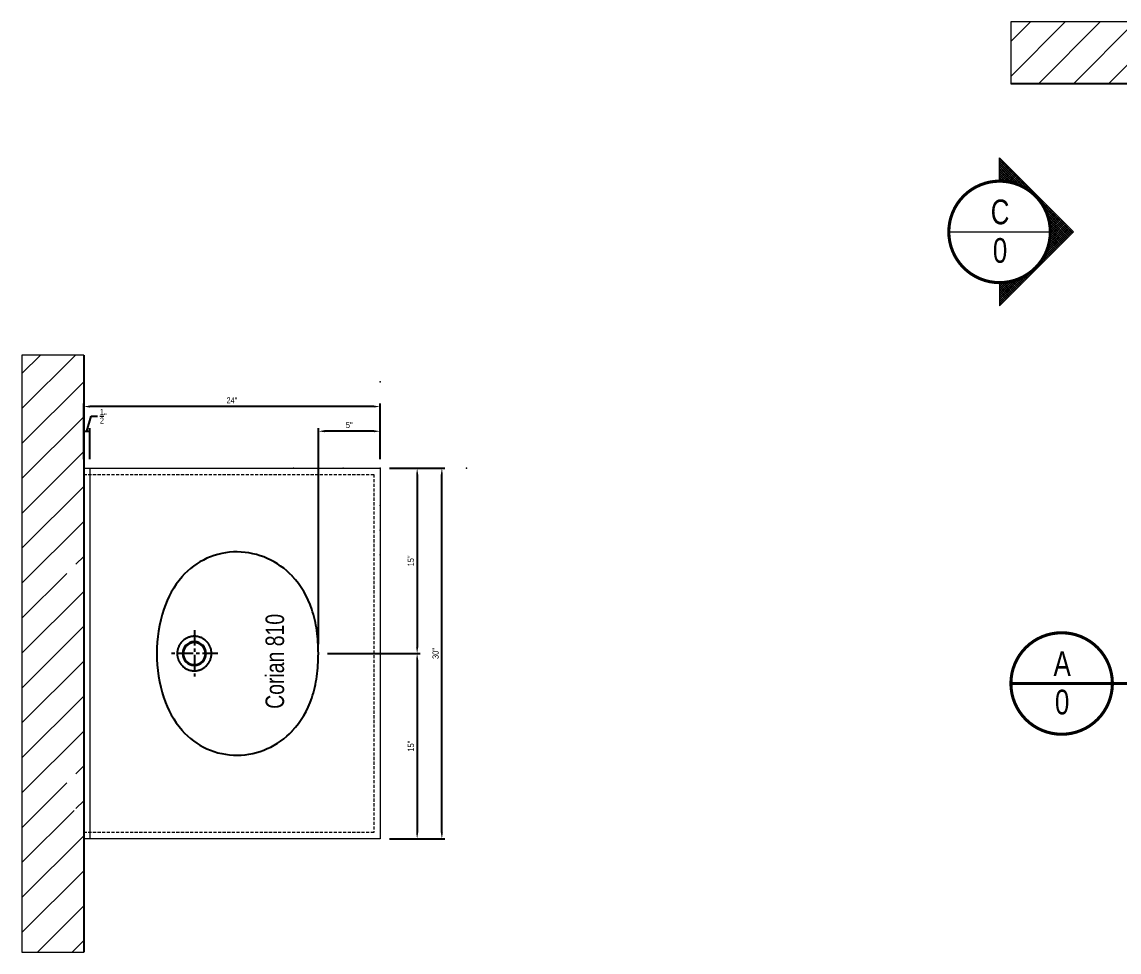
# Model space of a CAD drawing. Header units: inches. Extents: x 63 to 395, y 219 to 477.
# Drawn here: x 69.8 to 158.7, y 311.8 to 387.1 of the extents above; entities that cross this region are included whole.
import ezdxf
from ezdxf.enums import TextEntityAlignment as Align

# ---------------------------------------------------------------- set-up
doc = ezdxf.new("R2010")
doc.units = ezdxf.units.IN
doc.header["$MEASUREMENT"] = 0
for name, pattern in [('CENTER', [2, 1.25, -0.25, 0.25, -0.25]), ('HIDDEN', [0.375, 0.25, -0.125]), ('HIDDEN2', [0.1875, 0.125, -0.0625])]:
    doc.linetypes.add(name, pattern=pattern)
doc.layers.get('Defpoints').update_dxf_attribs({"color": 253})
for name, color, linetype in [('10', 7, 'Continuous'), ('Dim', 7, 'Continuous'), ('Hatch', 3, 'Continuous'), ('Hidden', 3, 'HIDDEN')]:
    doc.layers.add(name, color=color, linetype=linetype)
doc.layers.add('Key-in', color=5, linetype='HIDDEN2', lineweight=20)
doc.layers.add('Object lines', color=7, linetype='Continuous', lineweight=35)
doc.styles.add('AMI_T04', font='ARIALUNI.TTF', dxfattribs={"width": 0.75, "height": 0.5})
doc.styles.get("Standard").update_dxf_attribs({"font": 'ARIALUNI.TTF', "width": 0.75, "height": 1})
doc.dimstyles.new('AMI_D04', dxfattribs={"dimscale": 4, "dimtxt": 0.5, "dimasz": 0.125, "dimexe": 0.0625, "dimexo": 0.1875, "dimgap": 0.0625, "dimtad": 1, "dimdec": 4, "dimzin": 0, "dimdsep": 46, "dimlunit": 5, "dimtxsty": 'AMI_T04', "dimcen": 0.125, "dimclrd": 256, "dimclre": 256, "dimclrt": 256, "dimazin": 2, "dimtfac": 1, "dimtdec": 4, "dimtmove": 2, "dimatfit": 3, "dimfxl": 1, "dimtolj": 1, "dimtzin": 0, "dimarcsym": 2})
doc.dimstyles.new('AMI_D04_Leader', dxfattribs={"dimscale": 4, "dimtxt": 0.5, "dimasz": 0.125, "dimexe": 0.0625, "dimexo": 0.1875, "dimgap": 0.0625, "dimtad": 0, "dimdec": 4, "dimzin": 0, "dimdsep": 46, "dimlunit": 5, "dimtxsty": 'AMI_T04', "dimcen": 0.125, "dimclrd": 256, "dimclre": 256, "dimclrt": 256, "dimazin": 2, "dimtfac": 1, "dimtdec": 4, "dimtmove": 1, "dimatfit": 3, "dimfxl": 1, "dimtolj": 1, "dimtzin": 0, "dimarcsym": 2})

# ---------------------------------------------------------------- blocks, each defined once
blk = doc.blocks.new('*U89')
at = {"layer": '10', "linetype": 'Continuous'}
for centre, major_axis, start_param, end_param in [((-0.112, -8.109), (0, -11.145), 3.131476, 3.46003), ((0.113, -8.109), (0, 11.145), 5.964748, 6.293302), ((-1.145, -4.91), (0, -7.783), 3.462316, 3.850012), ((1.146, -4.91), (0, 7.783), 5.574766, 5.962462), ((-2.378, -3.427), (0, -5.855), 3.854075, 4.72122), ((0, 0), (0, -0.959), 0, 6.283175), ((0, 0), (0, -0.894), 0, 6.283175), ((2.379, -3.427), (0, 5.855), 4.703558, 5.570703), ((-2.003, -3.39), (0, -6.23), 4.725916, 5.529821), ((2.004, -3.39), (0, 6.23), 3.894957, 4.698862), ((-1.32, -2.583), (0, -7.286), 5.536268, 5.964129), ((1.321, -2.583), (0, 7.286), 3.460649, 3.88851), ((-0.556, -0.36), (0, -9.637), 5.961498, 6.147802), ((0.557, -0.36), (0, 9.637), 3.276976, 3.46328), ((0.033, 3.758), (0, -13.796), 6.145856, 6.280801), ((-0.032, 3.758), (0, 13.796), 3.143977, 3.278922)]:
    blk.add_ellipse(centre, major_axis=major_axis, ratio=0.999511, start_param=start_param, end_param=end_param, dxfattribs=at)
for points, knots in [([(0.079, 1.392), (0.048, 1.392), (-0.011, 1.392), (-0.098, 1.388), (-0.176, 1.384), (-0.247, 1.372), (-0.321, 1.356), (-0.396, 1.337), (-0.478, 1.309), (-0.568, 1.274), (-0.659, 1.227), (-0.757, 1.168), (-0.855, 1.101), (-0.949, 1.019), (-1.039, 0.932), (-1.114, 0.842), (-1.177, 0.756), (-1.228, 0.669), (-1.279, 0.571), (-1.322, 0.465), (-1.353, 0.359), (-1.377, 0.253), (-1.389, 0.159), (-1.396, 0.076), (-1.396, 0.025), (-1.396, -0.002)], [0, 0, 0, 0, 0.042198, 0.07968, 0.113078, 0.144629, 0.176823, 0.210996, 0.248435, 0.290372, 0.337189, 0.386632, 0.438571, 0.494804, 0.552153, 0.602591, 0.648109, 0.692395, 0.738741, 0.790089, 0.842757, 0.889239, 0.930291, 0.966877, 1, 1, 1, 1]), ([(1.397, -0.002), (1.397, 0.025), (1.397, 0.076), (1.39, 0.163), (1.378, 0.253), (1.354, 0.355), (1.323, 0.461), (1.28, 0.567), (1.233, 0.665), (1.174, 0.756), (1.111, 0.846), (1.04, 0.928), (0.958, 1.015), (0.864, 1.093), (0.766, 1.164), (0.668, 1.223), (0.569, 1.27), (0.467, 1.313), (0.361, 1.348), (0.259, 1.372), (0.165, 1.384), (0.106, 1.388), (0.079, 1.392)], [0, 0, 0, 0, 0.036174, 0.07551, 0.119045, 0.167956, 0.221928, 0.276802, 0.329212, 0.379673, 0.42972, 0.481701, 0.538248, 0.59848, 0.656082, 0.709119, 0.758974, 0.811189, 0.866318, 0.916486, 0.960607, 1, 1, 1, 1]), ([(-1.396, -0.002), (-1.396, -0.014), (-1.396, -0.045), (-1.396, -0.088), (-1.389, -0.14), (-1.385, -0.194), (-1.373, -0.257), (-1.357, -0.324), (-1.338, -0.399), (-1.314, -0.477), (-1.279, -0.556), (-1.239, -0.638), (-1.192, -0.721), (-1.137, -0.807), (-1.071, -0.889), (-1, -0.968), (-0.926, -1.039), (-0.855, -1.097), (-0.78, -1.152), (-0.698, -1.203), (-0.608, -1.251), (-0.498, -1.302), (-0.376, -1.341), (-0.231, -1.376), (-0.129, -1.388), (-0.074, -1.388)], [0, 0, 0, 0, 0.019836, 0.041551, 0.065451, 0.091835, 0.121007, 0.153274, 0.188963, 0.228223, 0.270163, 0.31328, 0.358287, 0.405844, 0.456315, 0.509319, 0.557475, 0.600147, 0.642319, 0.687071, 0.736603, 0.792315, 0.853985, 0.922751, 1, 1, 1, 1]), ([(-0.074, -1.388), (-0.023, -1.392), (0.079, -1.392), (0.22, -1.376), (0.346, -1.349), (0.456, -1.317), (0.554, -1.278), (0.64, -1.235), (0.715, -1.192), (0.777, -1.152), (0.832, -1.113), (0.887, -1.07), (0.934, -1.031), (0.985, -0.984), (1.036, -0.929), (1.091, -0.862), (1.15, -0.787), (1.205, -0.701), (1.264, -0.595), (1.315, -0.477), (1.358, -0.336), (1.39, -0.175), (1.397, -0.061), (1.397, -0.002)], [0, 0, 0, 0, 0.069703, 0.132234, 0.188556, 0.23953, 0.285998, 0.328372, 0.365994, 0.399276, 0.429533, 0.458125, 0.486498, 0.516401, 0.549642, 0.58668, 0.627807, 0.674003, 0.726187, 0.784435, 0.848745, 0.919998, 1, 1, 1, 1])]:
    blk.add_open_spline(points, degree=3, knots=knots, dxfattribs=at)
at = {"layer": 'Defpoints', "linetype": 'CENTER'}
for p, q in [((0, -1.908), (0, 1.908)), ((1.896, 0.002), (-1.895, 0.002))]:
    blk.add_line(p, q, dxfattribs=at)
at = {"layer": 'Defpoints'}
blk.add_point((0, 0), dxfattribs=at)
at = {"layer": 'Defpoints', "insert": (-4.476, -5.762), "char_height": 1.5, "width": 11.25987, "attachment_point": 1}
blk.add_mtext('Corian 810', dxfattribs=at)
blk = doc.blocks.new('A$C75D17F70')
at = {"layer": 'Key-in', "color": 2, "linetype": 'Continuous', "lineweight": 18}
for p in [(0, 1.75), (0, 1.25), (0, 0.75), (-1.75, 0), (-1.25, 0), (-0.75, 0), (0, 0), (0.75, 0), (1.25, 0), (1.75, 0), (0, -0.75), (0, -1.25), (0, -1.75)]:
    blk.add_point(p, dxfattribs=at)
blk = doc.blocks.new('*D91')
at = {"layer": 'Defpoints', "color": 0, "lineweight": 18, "transparency": 16777216}
for p in [(93.843, 353.959), (98.843, 350.959), (93.843, 335.959)]:
    blk.add_point(p, dxfattribs=at)
at = {"layer": 'Dim', "lineweight": -2, "transparency": 16777216}
for p, q in [((93.843, 336.709), (93.843, 354.209)), ((98.343, 353.959), (94.343, 353.959)), ((98.843, 351.709), (98.843, 354.209))]:
    blk.add_line(p, q, dxfattribs=at)
at = {"layer": 'Dim', "lineweight": 18, "transparency": 16777216}
for points in [[(94.343, 354.043), (94.343, 353.876), (93.843, 353.959)], [(98.343, 354.043), (98.343, 353.876), (98.843, 353.959)]]:
    blk.add_solid(points, dxfattribs=at)
at = {"layer": 'Dim', "lineweight": 18, "transparency": 16777216, "insert": (96.343, 354.463), "char_height": 0.5, "attachment_point": 5, "style": 'AMI_T04'}
blk.add_mtext('\\A1;5"', dxfattribs=at)
blk = doc.blocks.new('*D92')
at = {"layer": 'Defpoints', "color": 0, "lineweight": 18, "transparency": 16777216}
for p in [(74.843, 355.959), (74.843, 350.959), (98.843, 350.959)]:
    blk.add_point(p, dxfattribs=at)
at = {"layer": 'Dim', "lineweight": -2, "transparency": 16777216}
for p, q in [((74.843, 351.709), (74.843, 356.209)), ((98.343, 355.959), (75.343, 355.959)), ((98.843, 351.709), (98.843, 356.209))]:
    blk.add_line(p, q, dxfattribs=at)
at = {"layer": 'Dim', "lineweight": 18, "transparency": 16777216}
for points in [[(75.343, 356.043), (75.343, 355.876), (74.843, 355.959)], [(98.343, 356.043), (98.343, 355.876), (98.843, 355.959)]]:
    blk.add_solid(points, dxfattribs=at)
at = {"layer": 'Dim', "lineweight": 18, "transparency": 16777216, "insert": (86.843, 356.46), "char_height": 0.5, "attachment_point": 5, "style": 'AMI_T04'}
blk.add_mtext('\\A1;24"', dxfattribs=at)
blk = doc.blocks.new('*D93')
at = {"layer": 'Defpoints', "color": 0, "lineweight": 18, "transparency": 16777216}
for p in [(75.343, 353.959), (74.843, 350.959), (75.343, 350.959)]:
    blk.add_point(p, dxfattribs=at)
at = {"layer": 'Dim', "lineweight": -2, "transparency": 16777216}
for p, q in [((75.093, 353.959), (75.456, 355.17)), ((75.456, 355.17), (75.956, 355.17)), ((74.843, 351.709), (74.843, 354.209)), ((74.843, 353.959), (75.343, 353.959)), ((74.843, 353.959), (75.343, 353.959)), ((75.343, 351.709), (75.343, 354.209))]:
    blk.add_line(p, q, dxfattribs=at)
at = {"layer": 'Dim', "lineweight": 18, "transparency": 16777216, "insert": (76.424, 355.17), "char_height": 0.5, "attachment_point": 5, "style": 'AMI_T04'}
blk.add_mtext('\\A1;{\\H1.000000x;\\S1/2;}"', dxfattribs=at)
blk = doc.blocks.new('*D94')
at = {"layer": 'Defpoints', "color": 0, "lineweight": 18, "transparency": 16777216}
for p in [(98.843, 350.959), (93.843, 335.959), (101.843, 335.959)]:
    blk.add_point(p, dxfattribs=at)
at = {"layer": 'Dim', "lineweight": -2, "transparency": 16777216}
for p, q in [((99.593, 350.959), (102.093, 350.959)), ((101.843, 350.459), (101.843, 336.459)), ((94.593, 335.959), (102.093, 335.959))]:
    blk.add_line(p, q, dxfattribs=at)
at = {"layer": 'Dim', "lineweight": 18, "transparency": 16777216}
for points in [[(101.76, 350.459), (101.926, 350.459), (101.843, 350.959)], [(101.76, 336.459), (101.926, 336.459), (101.843, 335.959)]]:
    blk.add_solid(points, dxfattribs=at)
at = {"layer": 'Dim', "lineweight": 18, "transparency": 16777216, "insert": (101.337, 343.459), "char_height": 0.5, "attachment_point": 5, "rotation": 90, "style": 'AMI_T04'}
blk.add_mtext('\\A1;15"', dxfattribs=at)
blk = doc.blocks.new('*D95')
at = {"layer": 'Defpoints', "color": 0, "lineweight": 18, "transparency": 16777216}
for p in [(93.843, 335.959), (98.843, 320.959), (101.843, 320.959)]:
    blk.add_point(p, dxfattribs=at)
at = {"layer": 'Dim', "lineweight": -2, "transparency": 16777216}
for p, q in [((94.593, 335.959), (102.093, 335.959)), ((101.843, 335.459), (101.843, 321.459)), ((99.593, 320.959), (102.093, 320.959))]:
    blk.add_line(p, q, dxfattribs=at)
at = {"layer": 'Dim', "lineweight": 18, "transparency": 16777216}
for points in [[(101.76, 335.459), (101.926, 335.459), (101.843, 335.959)], [(101.76, 321.459), (101.926, 321.459), (101.843, 320.959)]]:
    blk.add_solid(points, dxfattribs=at)
at = {"layer": 'Dim', "lineweight": 18, "transparency": 16777216, "insert": (101.337, 328.459), "char_height": 0.5, "attachment_point": 5, "rotation": 90, "style": 'AMI_T04'}
blk.add_mtext('\\A1;15"', dxfattribs=at)
blk = doc.blocks.new('*D96')
at = {"layer": 'Defpoints', "color": 0, "lineweight": 18, "transparency": 16777216}
for p in [(98.843, 350.959), (103.843, 350.959), (98.843, 320.959)]:
    blk.add_point(p, dxfattribs=at)
at = {"layer": 'Dim', "lineweight": -2, "transparency": 16777216}
for p, q in [((99.593, 350.959), (104.093, 350.959)), ((103.843, 321.459), (103.843, 350.459)), ((99.593, 320.959), (104.093, 320.959))]:
    blk.add_line(p, q, dxfattribs=at)
at = {"layer": 'Dim', "lineweight": 18, "transparency": 16777216}
for points in [[(103.76, 350.459), (103.926, 350.459), (103.843, 350.959)], [(103.76, 321.459), (103.926, 321.459), (103.843, 320.959)]]:
    blk.add_solid(points, dxfattribs=at)
at = {"layer": 'Dim', "lineweight": 18, "transparency": 16777216, "insert": (103.337, 335.959), "char_height": 0.5, "attachment_point": 5, "rotation": 90, "style": 'AMI_T04'}
blk.add_mtext('\\A1;30"', dxfattribs=at)
blk = doc.blocks.new('*U106')
at = {"layer": 'Key-in', "linetype": 'Continuous'}
h = blk.add_hatch(dxfattribs=at)
h.set_pattern_fill('ANSI37', scale=0.0625, angle=-90, style=0)
h.set_pattern_definition([(315, (-0.626626, 6e-08), (0.00552427, 0.00552427), []), (45, (-0.626626, 6e-08), (-0.00552427, 0.00552427), [])])
h.paths.add_polyline_path([(0.3742, 0), (0, 0.3742), (0, 0.2568), (0, 0.2568), (0, 0.2568, -0.414214), (0.2568, 0, -0.414214), (0, -0.2568), (0, -0.3742)])
at = {"layer": 'Key-in', "color": 7, "linetype": 'Continuous'}
for p, q in [((0, 0.2565), (0, 0.3742)), ((0.3742, 0), (0, 0.3742)), ((0.3742, 0), (0, -0.3742)), ((0, -0.2565), (0, -0.3742))]:
    blk.add_line(p, q, dxfattribs=at)
at = {"layer": 'Key-in', "color": 7, "linetype": 'Continuous', "const_width": 0.0156}
blk.add_lwpolyline([(0.2568, 0, 1), (-0.2568, 0, 1), (0.2568, 0, 1)], format="xyb", dxfattribs=at)
at = {"layer": 'Key-in', "color": 7, "linetype": 'Continuous'}
blk.add_circle((0, 0), 0.2565, dxfattribs=at)

msp = doc.modelspace()

# ---------------------------------------------------------------- hatches: boundary and pattern name
at = {"layer": 'Hatch', "lineweight": 18}
h = msp.add_hatch(dxfattribs=at)
h.set_pattern_fill('ANSI31', color=6, scale=16)
h.set_pattern_definition([(45, (0, -33.0923), (-1.4142136, 1.4142136), [])])
h.paths.add_polyline_path([(149.91774, 387.10244), (149.91774, 382.10244), (198.26213, 382.10244), (198.26213, 387.10244)])
h = msp.add_hatch(dxfattribs=at)
h.set_pattern_fill('ANSI31', color=6, scale=16)
h.set_pattern_definition([(45, (-68.6588, 64.5583), (-1.414214, 1.414214), [])])
h.paths.add_polyline_path([(74.84295, 360.1314), (69.84295, 360.1314), (69.84295, 311.78702), (74.84295, 311.78702)])
h.paths.add_polyline_path([(73.46795, 326.75577), (74.21795, 326.75577), (74.21795, 323.25577), (73.46795, 323.25577)], flags=16)
h.paths.add_polyline_path([(73.46795, 341.25577), (73.46795, 344.75577), (74.21795, 344.75577), (74.21795, 341.25577)], flags=16)

# ---------------------------------------------------------------- linework, layer by layer
at = {"linetype": 'Continuous'}
for p, q in [((198.26213, 382.10244), (149.91774, 382.10244)), ((74.84295, 360.1314), (74.84295, 311.78702))]:
    msp.add_line(p, q, dxfattribs=at)
at = {"layer": '10', "lineweight": 18}
for points in [[(98.84295, 320.95921), (74.84295, 320.95921), (74.84295, 350.95921), (98.84295, 350.95921)], [(75.34295, 320.95921), (74.84295, 320.95921), (74.84295, 350.95921), (75.34295, 350.95921)]]:
    msp.add_lwpolyline(points, close=True, dxfattribs=at)
at = {"layer": 'Defpoints', "lineweight": 18}
for p, q in [((198.26213, 387.10244), (149.91774, 387.10244)), ((149.91774, 387.10244), (149.91774, 382.10244)), ((74.84295, 360.1314), (69.84295, 360.1314)), ((69.84295, 360.1314), (69.84295, 311.78702)), ((69.84295, 311.78702), (74.84295, 311.78702))]:
    msp.add_line(p, q, dxfattribs=at)
at = {"layer": 'Hidden', "lineweight": 18}
msp.add_lwpolyline([(98.34295, 321.45921), (74.84295, 321.45921), (74.84295, 350.45921), (98.34295, 350.45921)], close=True, dxfattribs=at)
at = {"layer": 'Key-in', "color": 7, "linetype": 'Continuous'}
msp.add_line((144.8906, 370.10244), (153.10822, 370.10244), dxfattribs=at)
msp.add_line((144.8906, 370.10244), (153.10822, 370.10244), dxfattribs=at)
at = {"layer": 'Key-in', "color": 7, "linetype": 'Continuous', "const_width": 0.25}
msp.add_lwpolyline([(158.13537, 333.53243, 0.99999993), (149.91774, 333.53243, 0.99999993), (158.13537, 333.53243, 0.99999993)], format="xyb", dxfattribs=at)
msp.add_lwpolyline([(149.91774, 333.53243), (246.10163, 333.53243)], dxfattribs=at)

# ---------------------------------------------------------------- block references
at = {"lineweight": 18, "xscale": 16, "yscale": 16, "zscale": 16}
msp.add_blockref('*U106', (148.99941, 370.10244), dxfattribs=at)
at = {"layer": 'Defpoints', "lineweight": 18, "xscale": 4, "yscale": 4, "zscale": 4}
msp.add_blockref('A$C75D17F70', (98.84295, 350.95921), dxfattribs=at)
at = {"layer": 'Object lines', "rotation": 90}
msp.add_blockref('*U89', (83.8041, 335.95874), dxfattribs=at)

# ---------------------------------------------------------------- texts
at = {"layer": 'Key-in', "color": 7, "linetype": 'Continuous', "width": 0.75}
for s, p in [('C', (149.04035, 370.72086)), ('0', (149.04035, 367.60065)), ('A', (154.06749, 334.15085)), ('0', (154.06749, 331.03064))]:
    msp.add_text(s, height=2, dxfattribs=at).set_placement(p, align=Align.CENTER)

# ---------------------------------------------------------------- dimensions: what is measured, and where the dimension line sits
at = {"layer": 'Dim', "lineweight": 18}
for base, p1, p2, dimstyle, picture, middle in [((74.84295, 355.95921), (98.84295, 350.95921), (74.84295, 350.95921), 'AMI_D04', '*D92', (86.84295, 356.4604)), ((75.34295, 353.95921), (74.84295, 350.95921), (75.34295, 350.95921), 'AMI_D04_Leader', '*D93', (76.20616, 355.16993)), ((93.84295, 353.95921), (98.84295, 350.95921), (93.84295, 335.95921), 'AMI_D04', '*D91', (96.34295, 354.46347))]:
    dim = msp.add_linear_dim(base=base, p1=p1, p2=p2, dimstyle=dimstyle, override={"dimpost": '"'}, dxfattribs=at)
    dim.commit()
    dim.dimension.update_dxf_attribs({"geometry": picture, "text_midpoint": middle})
for base, p1, p2, picture, middle in [((101.84295, 335.95921), (98.84295, 350.95921), (93.84295, 335.95921), '*D94', (101.33749, 343.45921)), ((103.84295, 350.95921), (98.84295, 320.95921), (98.84295, 350.95921), '*D96', (103.33749, 335.95921)), ((101.84295, 320.95921), (93.84295, 335.95921), (98.84295, 320.95921), '*D95', (101.33749, 328.45921))]:
    dim = msp.add_linear_dim(base=base, p1=p1, p2=p2, angle=90, dimstyle='AMI_D04', override={"dimpost": '"'}, dxfattribs=at)
    dim.commit()
    dim.dimension.update_dxf_attribs({"geometry": picture, "text_midpoint": middle})

doc.saveas('drawing.dxf')
